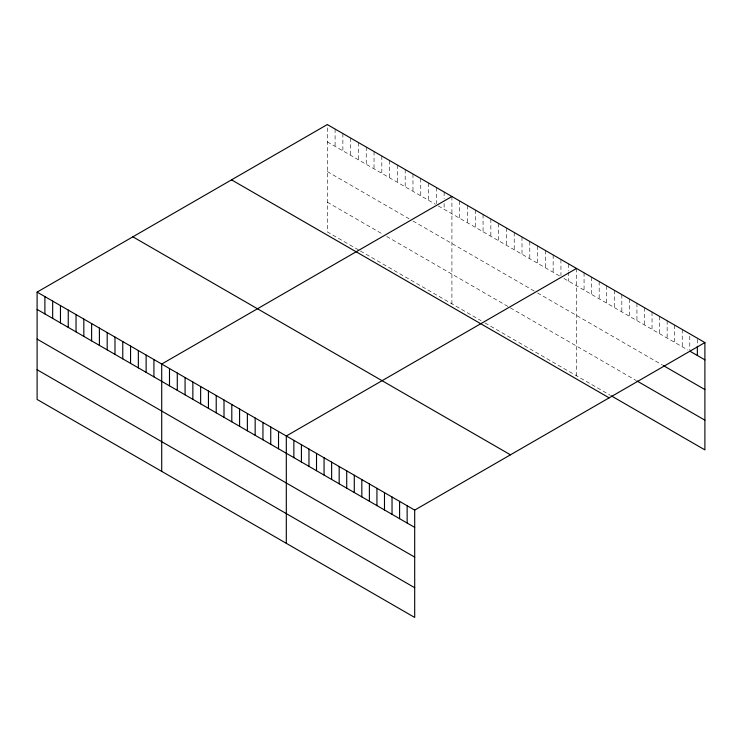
<?xml version="1.0" encoding="UTF-8"?>
<svg xmlns="http://www.w3.org/2000/svg" width="742" height="742" viewBox="0 0 742 742"><rect width="100%" height="100%" fill="white"/><g stroke="black" fill="none" stroke-linecap="round" stroke-linejoin="round"><path stroke-width="0.56" stroke-dasharray="3.71 2.78" d="M327.305 141.852L435.359 204.245M438.281 205.924L559.969 276.182M563.864 278.426L687.908 350.048M327.305 171.569L409.074 218.779M412.969 221.023L536.605 292.404M537.579 292.969L662.421 365.045M327.305 202.176L381.824 233.656M386.684 236.466L509.346 307.281M510.32 307.847L635.987 380.396M358.46 249.878L327.305 231.894L327.305 124.554M360.408 251L481.113 320.692M485.008 322.946L610.499 395.393M697.35 339.354L697.35 345.123M689.8 336.145L689.8 349.983M682.241 329.476L682.241 346.774M674.691 325.117L674.691 342.414M667.141 320.757L667.141 338.055M659.592 316.398L659.592 333.696M652.033 312.039L652.033 329.337M644.483 307.68L644.483 324.977M636.933 303.32L636.933 320.618M629.383 298.961L629.383 316.259M621.833 294.602L621.833 311.9M614.274 290.243L614.274 307.54M606.724 285.883L606.724 303.172M599.174 281.515L599.174 298.813M591.624 277.156L591.624 294.453M584.065 272.796L584.065 290.094M576.515 268.437L576.515 375.777M568.734 263.939L568.734 270.858M568.734 272.017L568.734 281.237M560.943 259.45L560.943 275.588M553.152 254.951L553.152 272.249M545.37 250.453L545.37 267.751M537.579 245.954L537.579 263.252M529.788 241.465L529.788 258.754M522.006 236.967L522.006 254.265M514.215 232.469L514.215 249.766M506.424 227.97L506.424 245.268M498.643 223.472L498.643 240.77M490.852 218.983L490.852 236.281M483.061 214.484L483.061 231.782M475.279 209.986L475.279 227.284M467.488 205.488L467.488 222.785M459.697 200.999L459.697 218.296M451.915 196.5L451.915 303.83M444.124 192.002L444.124 198.921M444.124 203.531L444.124 209.3M436.333 187.503L436.333 203.651M428.551 183.005L428.551 200.303M420.76 178.516L420.76 195.814M412.969 174.018L412.969 191.315M405.188 169.519L405.188 186.817M397.397 165.021L397.397 182.319M389.606 160.532L389.606 177.83M381.824 156.033L381.824 173.331M374.033 151.535L374.033 168.833M366.242 147.037L366.242 164.334M358.46 142.538L358.46 159.836M350.669 138.049L350.669 155.347M342.878 133.551L342.878 150.849M335.096 129.052L335.096 146.35"/><path stroke-width="1.11" d="M37.1 292.107L414.695 510.106L414.695 617.446L37.1 399.437L37.1 292.107L327.305 124.554L704.9 342.563L704.9 449.893L611.445 395.94M451.915 196.5L161.71 364.044L161.71 471.383M576.515 268.437L286.31 435.99L286.31 543.32M414.695 510.106L704.9 342.563M689.8 351.133L704.9 359.861M663.367 365.593L704.9 389.569M636.933 380.943L704.9 420.185M231.541 179.852L609.136 397.851M132.864 236.819L510.459 454.818M37.1 309.405L414.695 527.404M37.1 339.113L414.695 557.121M37.1 369.729L414.695 587.729M697.35 346.273L697.35 355.501M407.145 505.747L407.145 523.045M399.595 501.388L399.595 518.686M392.036 497.029L392.036 514.327M384.486 492.669L384.486 509.967M376.936 488.31L376.936 505.608M369.386 483.951L369.386 501.249M361.827 479.592L361.827 496.89M354.277 475.223L354.277 492.521M346.727 470.864L346.727 488.162M339.177 466.505L339.177 483.803M331.628 462.145L331.628 479.443M324.068 457.786L324.068 475.084M316.519 453.427L316.519 470.725M308.969 449.068L308.969 466.366M301.419 444.708L301.419 462.006M293.86 440.349L293.86 457.647M278.528 431.492L278.528 448.789M270.737 426.993L270.737 444.291M262.946 422.495L262.946 439.793M255.165 418.006L255.165 435.304M247.374 413.507L247.374 430.805M239.583 409.009L239.583 426.307M231.801 404.511L231.801 421.808M224.01 400.012L224.01 417.31M216.219 395.523L216.219 412.821M208.437 391.025L208.437 408.323M200.646 386.526L200.646 403.824M192.855 382.028L192.855 399.326M185.073 377.539L185.073 394.837M177.282 373.041L177.282 390.338M169.491 368.542L169.491 385.84M153.919 359.555L153.919 376.843M146.128 355.056L146.128 372.354M138.346 350.558L138.346 367.856M130.555 346.06L130.555 363.357M122.764 341.561L122.764 358.859M114.982 337.072L114.982 354.37M107.191 332.574L107.191 349.872M99.4 328.075L99.4 345.373M91.618 323.577L91.618 340.875M83.827 319.088L83.827 336.386M76.036 314.589L76.036 331.887M68.255 310.091L68.255 327.389M60.464 305.593L60.464 322.891M52.673 301.094L52.673 318.392M44.891 296.605L44.891 313.903"/></g></svg>
